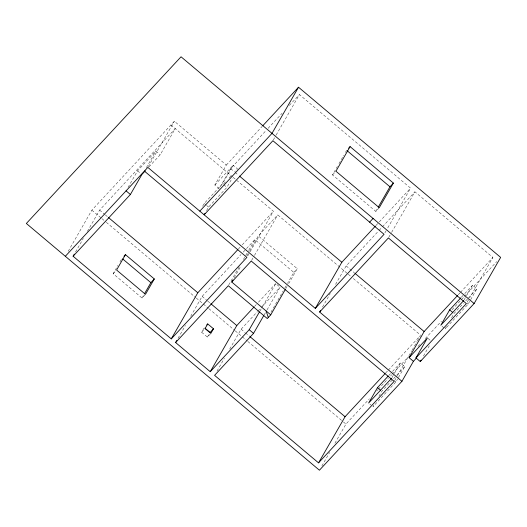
<?xml version="1.0" encoding="UTF-8"?>
<svg xmlns="http://www.w3.org/2000/svg" width="527" height="527" viewBox="0 0 527 527"><rect width="100%" height="100%" fill="white"/><g stroke="black" fill="none" stroke-linecap="round" stroke-linejoin="round"><path stroke-width="0.4" stroke-dasharray="2.63 1.98" d="M68.187 251.32L91.856 210.154L174.365 121.263L226.34 165.017L214.845 185.01L219.173 188.653L230.668 168.66L265.885 130.716M75.545 251.972L83.306 238.487M87.383 231.393L99.629 210.102L175.254 128.608L160.221 154.754L149.115 166.723M128.048 187.408L137.56 170.86L155.893 151.104L160.221 154.754M146.381 167.652L155.893 151.104M148.245 166.684L174.365 121.263M144.978 294.863L142.026 298.038L113.153 273.73L117.976 265.338M119.985 261.847L121.994 258.349M142.026 298.038L144.036 294.54M202.625 206.255L204.232 203.462L222.565 183.706L233.178 165.254L237.506 168.897L235.286 171.295M206.551 210.602L208.56 207.104L226.893 187.355L232.203 178.126M273.302 140.004L275.753 135.749M276.161 135.037L299.422 94.583L410.586 188.172L387.325 228.626M178.054 338.268L185.399 325.495M190.702 316.266L202.131 296.391L240.971 254.548M228.725 285.021L239.337 266.57M243.415 259.475L248.316 250.957M248.724 250.246L254.844 239.601L293.822 272.419L287.702 283.065M210.359 333.934L207.414 337.109L201.637 332.247L204.292 327.629M234.199 277.769L240.734 266.418M246.853 255.766L249.304 251.511M249.712 250.799L258.283 235.898L277.762 214.904L347.649 273.744M247.716 255.977L249.758 252.426M250.167 251.715L273.427 211.261L236.933 180.53M207.414 337.109L209.305 333.808M251.642 260.331L254.086 256.069M254.495 255.364L277.762 214.904M217.032 371.087L224.377 358.314M229.686 349.085L241.116 329.21L257.255 311.819M379.249 207.684L375.81 211.386L332.504 174.924L337.352 166.486M338.966 163.673L343.821 155.241M345.435 152.428L346.647 150.32M259.824 311.266L262.275 307.01M262.683 306.299L275.74 283.585L280.074 287.235L267.011 309.942M264.159 314.915L265.377 312.781M270.97 312.162L283.21 290.871M284.843 288.032L287.294 283.77M285.832 288.585L287.057 286.457M288.691 283.618L297.261 268.711L258.283 235.898M375.81 211.386L377.833 207.869M322.498 307.063L330.251 293.579M335.554 284.349L346.167 265.898L378.584 230.964M384.875 232.888L386.917 229.337M388.801 237.242L391.251 232.98M391.66 232.275L414.92 191.815L492.883 257.453L469.616 297.907M321.878 465.947L329.632 452.462M334.935 443.233L345.956 424.07L369.407 398.801M373.762 405.276L372.958 406.679L395.876 381.983L397.483 379.19M378.985 396.192L381.805 391.297L392.984 379.256M391.95 377.635L393.959 374.144M394.361 373.445L400.388 362.958L404.723 366.608L397.885 378.491M394.571 380.659L397.015 376.403M397.424 375.692L411.712 350.85M412.121 350.139L417.015 341.621M417.424 340.91L420.282 335.943M423.438 356.041L429.782 345.014M446.356 326.793L445.15 328.894L468.068 304.198L469.676 301.404M451.58 317.709L453.991 313.512L463.496 303.275M464.135 299.856L466.151 296.358M466.553 295.66L472.581 285.173L476.909 288.822L470.077 300.706M467.172 302.162L469.208 298.618M113.153 273.73L116.098 270.555M226.34 165.017L262.156 126.427M214.845 185.01L233.178 165.254M268.118 128.311L282.097 113.252M289.363 105.42L299.422 94.583M223.619 183.864L225.839 181.472M229.173 177.876L231.952 174.885M238.395 249.007L240.062 247.209M242.288 244.811L273.427 211.261M243.191 252.156L245.964 249.166M246.517 248.566L254.844 239.601M332.504 174.924L335.936 171.216M201.637 332.247L204.094 329.599M254.594 306.371L256.26 304.573M258.487 302.175L275.74 283.585M257.808 311.22L260.595 308.223M261.148 307.623L280.074 287.235M293.822 272.419L297.261 268.711M375.935 225.51L378.729 222.499M379.288 221.9L410.586 188.172M379.144 230.365L381.943 227.348M382.497 226.748L414.92 191.815M385.659 372.984L387.879 370.586M388.439 369.987L420.131 335.831M458.226 294.791L459.9 292.986M460.46 292.38L492.883 257.453M388.649 375.606L392.002 371.996M392.562 371.39L400.388 362.958M461.402 297.221L464.195 294.211M464.755 293.605L472.581 285.173M376.673 390.975L377.787 389.776M378.346 389.17L388.399 378.34M390.632 375.935L391.752 374.73M392.305 374.13L408.504 356.68M417.997 346.45L420.23 344.039M425.256 338.624L441.455 321.174M452.061 309.744L461 300.113M461.56 299.514L463.793 297.109M464.353 296.503L496.744 261.603M393.537 378.649L404.723 366.608M465.73 300.864L467.969 298.46M468.529 297.854L476.909 288.822M466.83 303.157L468.068 304.198M442.054 326.285L443.912 327.853M230.668 168.66L234.436 171.835M235.062 172.362L238.204 175.01M346.167 265.898L354.342 272.775M428.049 338.439L430.526 340.521M170.926 124.965L232.526 176.822M233.151 177.355L236.3 180.003M348.281 274.277L350.798 276.398M353.321 278.513L420.691 335.231M223.804 184.746L226.893 187.355M204.232 203.462L206.083 205.023M206.703 205.543L208.56 207.104M394.637 380.942L395.876 381.983M137.56 170.86L140.65 173.469M369.868 404.071L371.1 405.111M99.629 210.102L104.662 214.337M105.295 214.864L107.811 216.986M202.131 296.391L207.085 300.561M207.704 301.082L210.174 303.163M241.116 329.21L244.871 332.372M245.496 332.899L249.251 336.061M91.856 210.154L101.296 218.099M101.922 218.626L105.696 221.808M106.322 222.335L195.636 297.524M196.261 298.051L208.218 308.111M208.844 308.644L234.634 330.35M235.259 330.884L247.209 340.943M247.842 341.47L342.807 421.422M343.439 421.956L345.956 424.07"/><path stroke-width="0.79" d="M144.398 171.097L246.899 257.393L171.275 338.881L73.101 256.234L74.327 254.106M73.101 256.234L130.393 194.496L141.888 174.509L145.221 170.913M125.433 254.646L116.592 270.028L145.465 294.336L154.312 278.954L125.433 254.646L123.964 256.234M144.438 293.842L150.874 282.656L154.312 278.954M204.944 213.395L204.14 214.799L272.894 140.716L384.058 234.304L315.304 308.387L147.837 167.395L65.328 256.293M474.122 303.526L181.044 56.791L26.35 223.474L319.428 470.209L401.93 381.311L413.425 361.318L409.097 357.675L427.43 337.919L415.935 357.912L420.263 361.555L474.122 303.526L500.65 257.393L298.526 87.232L271.998 133.364L199.812 211.149M171.275 338.881L197.803 292.748L237.842 249.607M259.416 311.977L249.212 329.718L210.253 371.7L175.603 342.53L176.828 340.402M207.724 323.927L205.075 328.538L210.846 333.4L213.501 328.789L207.724 323.927L206.742 324.988M175.603 342.53L228.316 285.733L267.294 318.552L270.733 314.85L231.755 282.031L232.98 279.903M210.253 371.7L236.781 325.567L254.034 306.977M350.086 146.611L335.936 171.216L379.249 207.684L393.399 183.08L350.086 146.611L348.617 148.199M231.755 282.031L251.234 261.043L394.163 381.37L318.532 462.858L214.588 375.343L253.546 333.367L263.75 315.62M270.733 314.85L285.423 289.297M315.304 308.387L341.839 262.248L375.376 226.116M378.241 207.17L389.96 186.782L393.399 183.08M401.93 381.311L319.639 312.03L320.456 310.614M318.532 462.858L345.06 416.725L385.099 373.584M388.089 376.212L377.47 387.655L368.63 403.03L391.548 378.34M409.097 357.675L424.13 331.529L457.667 295.397M460.842 297.821L449.663 309.869L440.816 325.245L463.734 300.555M420.263 361.555L421.06 360.178M262.709 125.821L298.526 87.232M213.501 328.789L210.062 332.491L204.865 328.117M369.625 222.15L373.063 218.448M319.639 312.03L388.392 237.954L466.355 303.585L415.935 357.912M413.425 361.318L416.758 357.728M347.28 150.847L389.96 186.782M449.663 309.869L452.752 312.471M239.462 176.064L341.839 262.248M354.967 273.309L424.13 331.529M377.47 387.655L380.566 390.257M126.065 190.853L130.393 194.496M249.212 329.718L253.546 333.367M108.437 217.513L197.803 292.748M210.793 303.684L236.781 325.567M249.877 336.588L345.06 416.725M122.626 258.882L150.874 282.656M266.122 310.963L268.302 317.465"/></g></svg>
